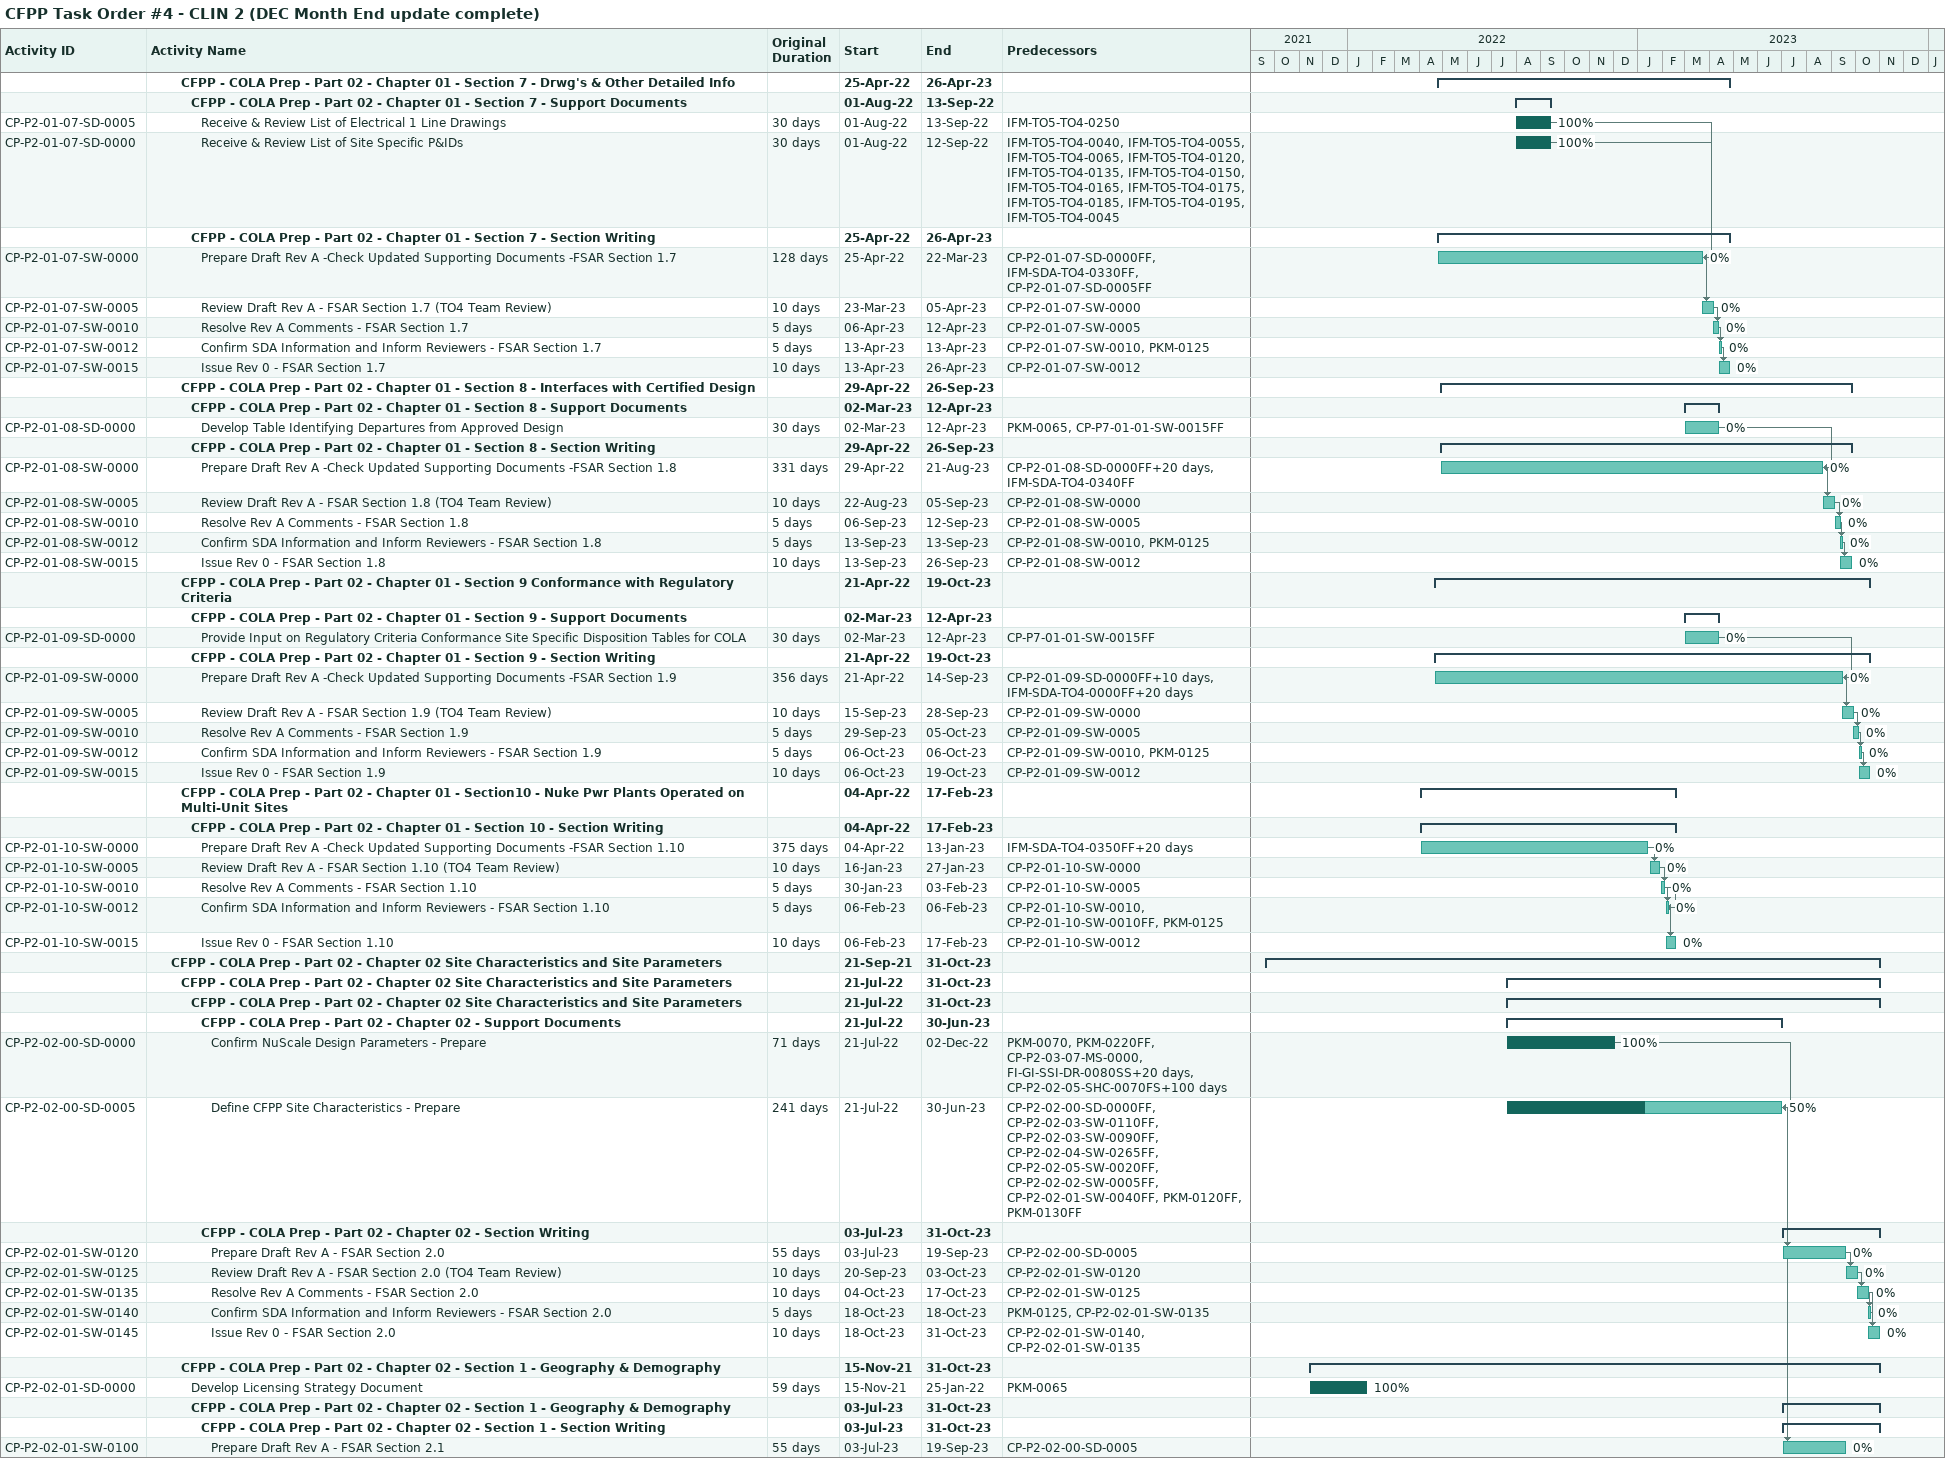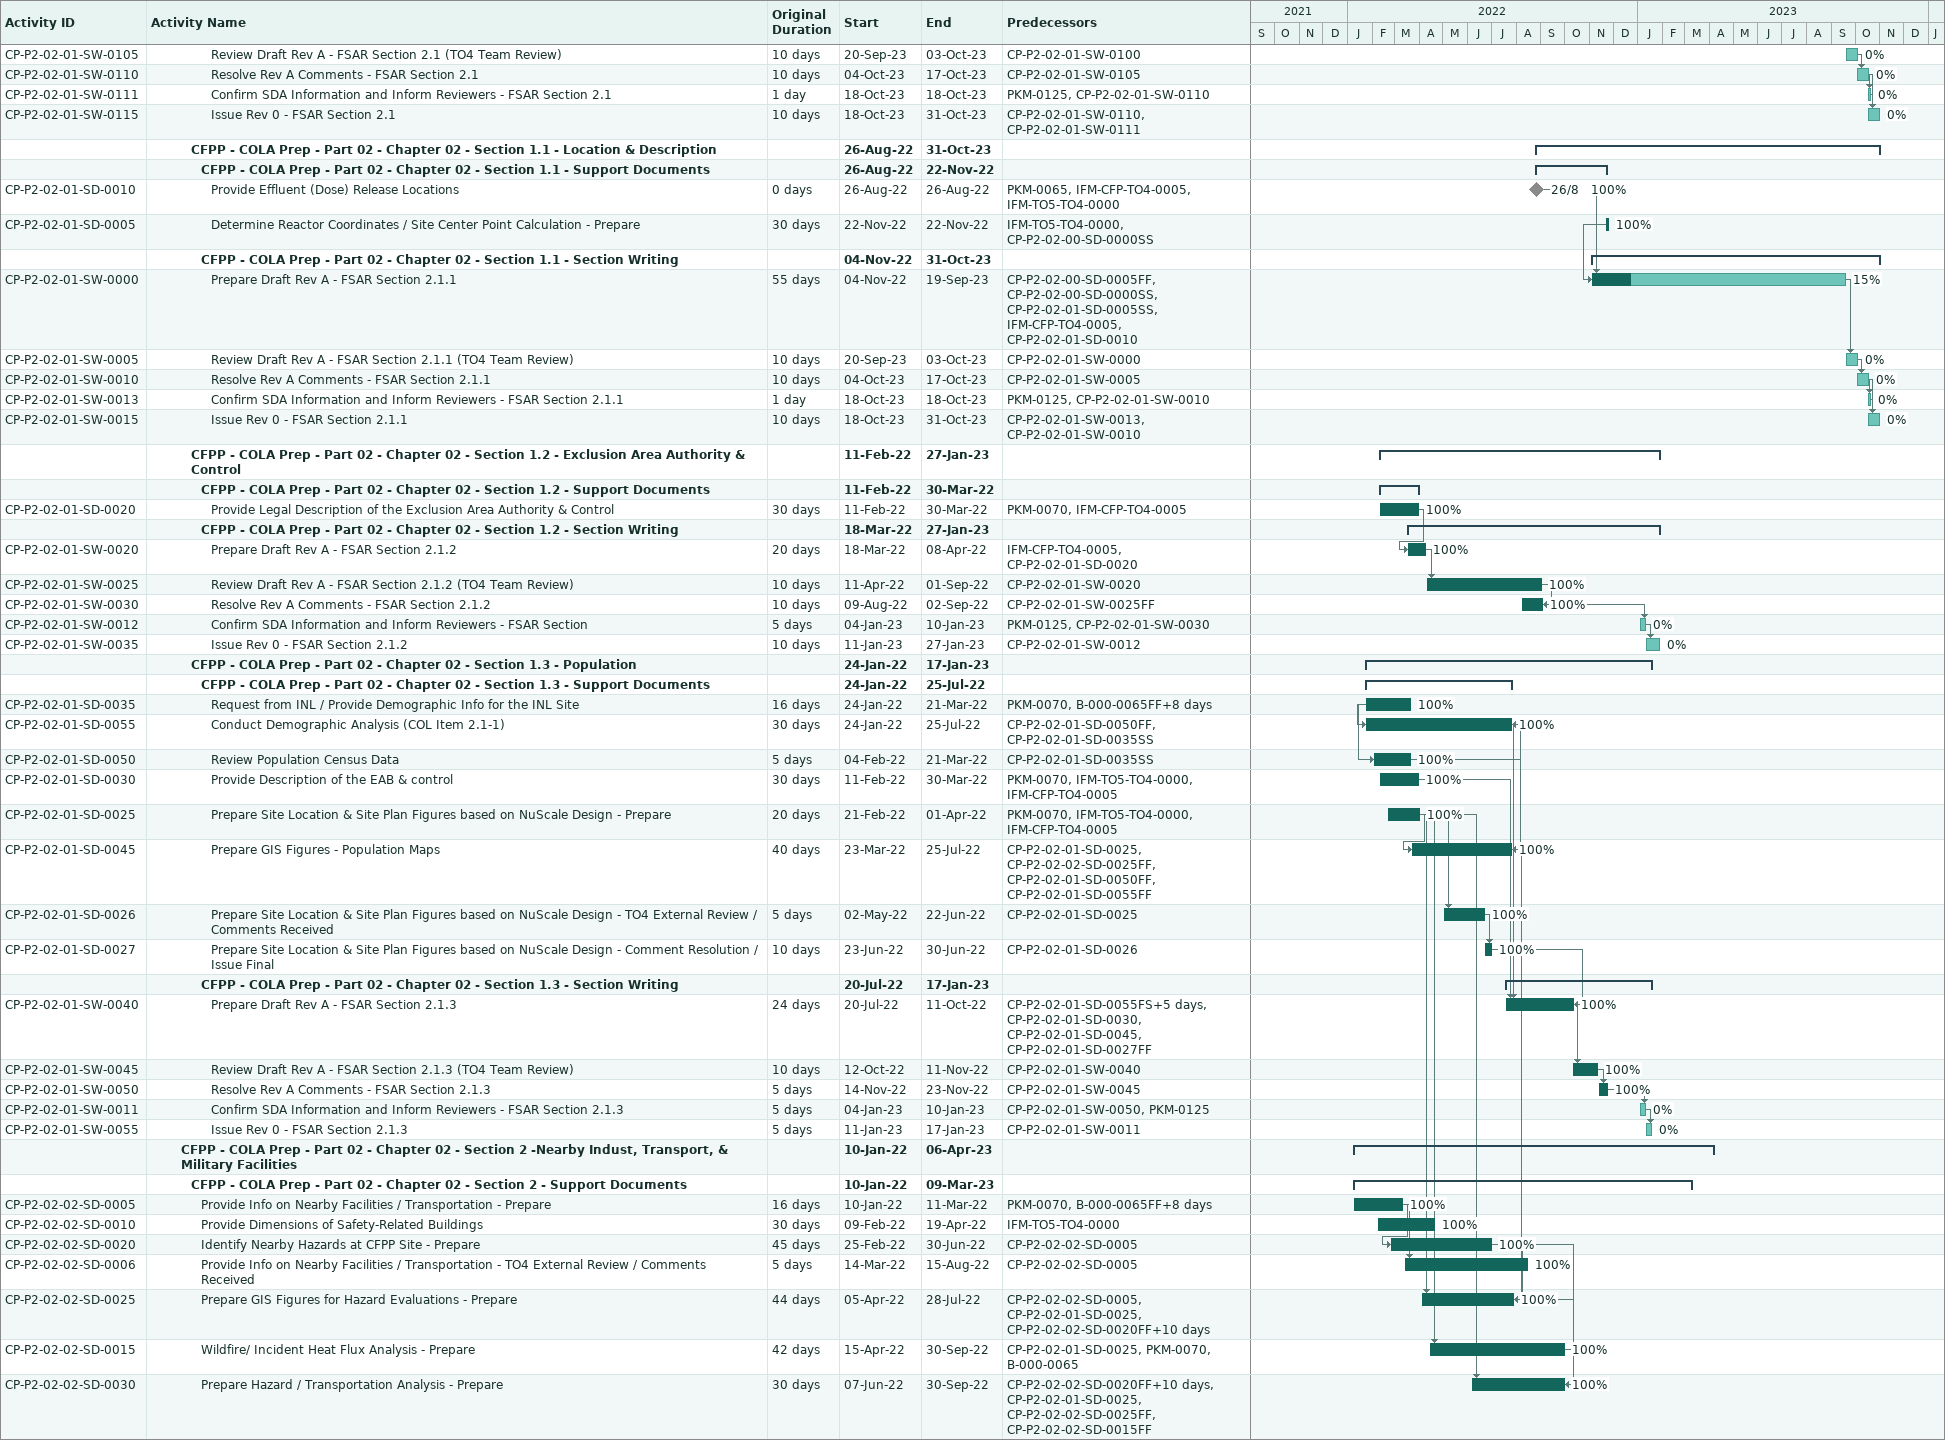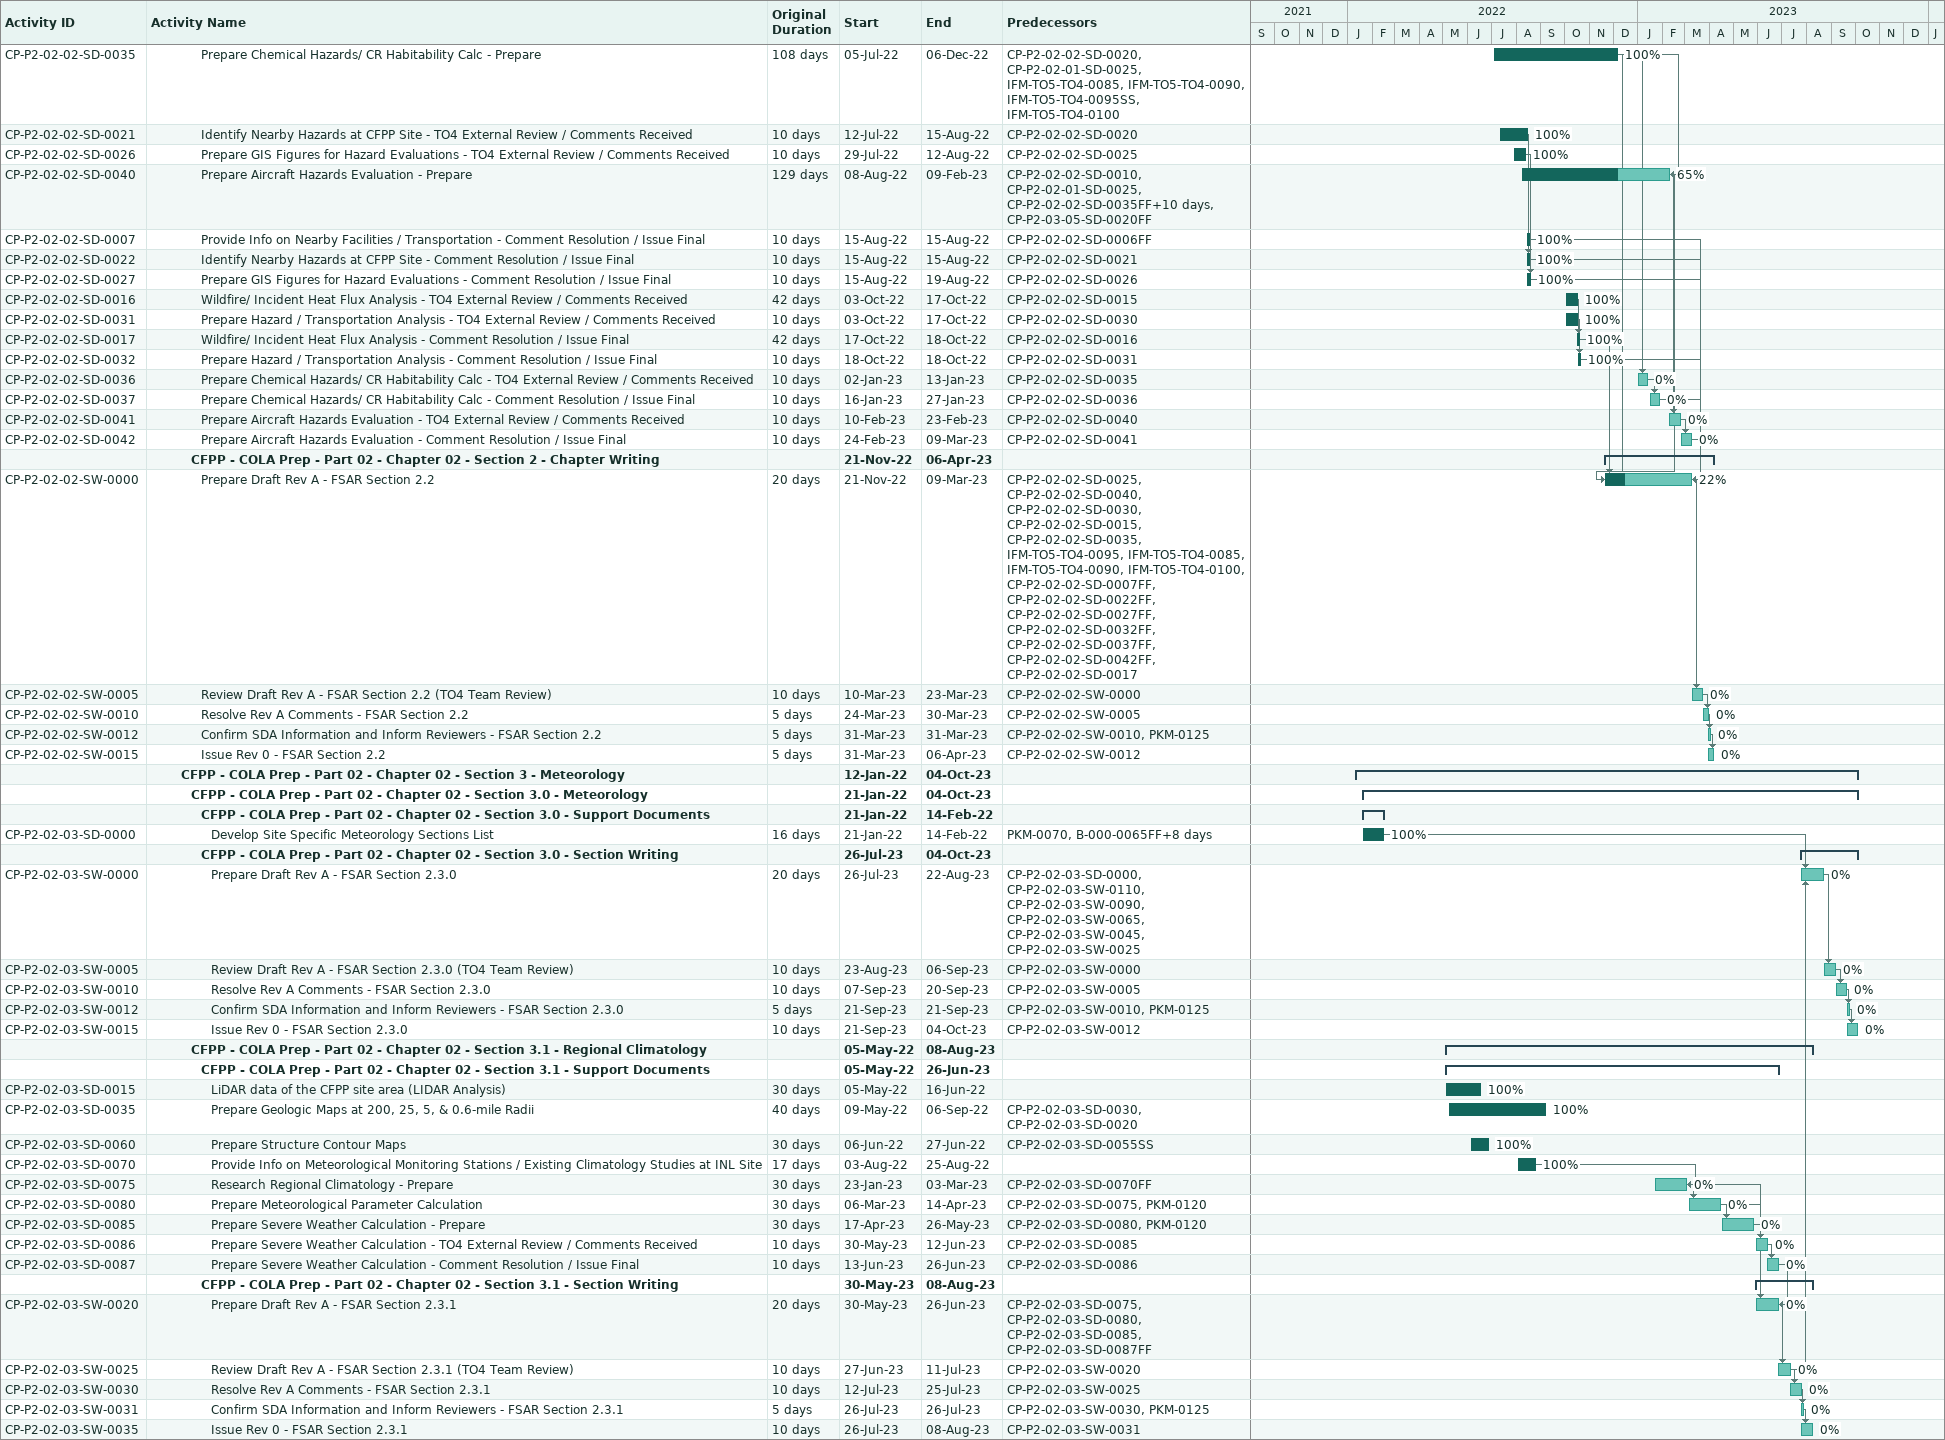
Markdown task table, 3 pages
CFPP Task Order #4 - CLIN 2 (DEC Month End update complete)

| ID | Level | Task | Original duration | Start | Finish | Predecessors | % complete |
|---|---|---|---|---|---|---|---|
|  | 4 | **CFPP - COLA Prep - Part 02 - Chapter 01 - Section 7 - Drwg's & Other Detailed Info** |  | 2022-04-25 | 2023-04-26 |  |  |
|  | 5 | **CFPP - COLA Prep - Part 02 - Chapter 01 - Section 7 - Support Documents** |  | 2022-08-01 | 2022-09-13 |  |  |
| CP-P2-01-07-SD-0005 | 6 | Receive & Review List of Electrical 1 Line Drawings | 30d | 2022-08-01 | 2022-09-13 | IFM-TO5-TO4-0250 | 100 |
| CP-P2-01-07-SD-0000 | 6 | Receive & Review List of Site Specific P&IDs | 30d | 2022-08-01 | 2022-09-12 | IFM-TO5-TO4-0040, IFM-TO5-TO4-0055, IFM-TO5-TO4-0065, IFM-TO5-TO4-0120, IFM-TO5-TO4-0135, IFM-TO5-TO4-0150, IFM-TO5-TO4-0165, IFM-TO5-TO4-0175, IFM-TO5-TO4-0185, IFM-TO5-TO4-0195, IFM-TO5-TO4-0045 | 100 |
|  | 5 | **CFPP - COLA Prep - Part 02 - Chapter 01 - Section 7 - Section Writing** |  | 2022-04-25 | 2023-04-26 |  |  |
| CP-P2-01-07-SW-0000 | 6 | Prepare Draft Rev A -Check Updated Supporting Documents -FSAR Section 1.7 | 128d | 2022-04-25 | 2023-03-22 | CP-P2-01-07-SD-0000FF, IFM-SDA-TO4-0330FF, CP-P2-01-07-SD-0005FF | 0 |
| CP-P2-01-07-SW-0005 | 6 | Review Draft Rev A - FSAR Section 1.7 (TO4 Team Review) | 10d | 2023-03-23 | 2023-04-05 | CP-P2-01-07-SW-0000 | 0 |
| CP-P2-01-07-SW-0010 | 6 | Resolve Rev A Comments - FSAR Section 1.7 | 5d | 2023-04-06 | 2023-04-12 | CP-P2-01-07-SW-0005 | 0 |
| CP-P2-01-07-SW-0012 | 6 | Confirm SDA Information and Inform Reviewers - FSAR Section 1.7 | 5d | 2023-04-13 | 2023-04-13 | CP-P2-01-07-SW-0010, PKM-0125 | 0 |
| CP-P2-01-07-SW-0015 | 6 | Issue Rev 0 - FSAR Section 1.7 | 10d | 2023-04-13 | 2023-04-26 | CP-P2-01-07-SW-0012 | 0 |
|  | 4 | **CFPP - COLA Prep - Part 02 - Chapter 01 - Section 8 - Interfaces with Certified Design** |  | 2022-04-29 | 2023-09-26 |  |  |
|  | 5 | **CFPP - COLA Prep - Part 02 - Chapter 01 - Section 8 - Support Documents** |  | 2023-03-02 | 2023-04-12 |  |  |
| CP-P2-01-08-SD-0000 | 6 | Develop Table Identifying Departures from Approved Design | 30d | 2023-03-02 | 2023-04-12 | PKM-0065, CP-P7-01-01-SW-0015FF | 0 |
|  | 5 | **CFPP - COLA Prep - Part 02 - Chapter 01 - Section 8 - Section Writing** |  | 2022-04-29 | 2023-09-26 |  |  |
| CP-P2-01-08-SW-0000 | 6 | Prepare Draft Rev A -Check Updated Supporting Documents -FSAR Section 1.8 | 331d | 2022-04-29 | 2023-08-21 | CP-P2-01-08-SD-0000FF+20d, IFM-SDA-TO4-0340FF | 0 |
| CP-P2-01-08-SW-0005 | 6 | Review Draft Rev A - FSAR Section 1.8 (TO4 Team Review) | 10d | 2023-08-22 | 2023-09-05 | CP-P2-01-08-SW-0000 | 0 |
| CP-P2-01-08-SW-0010 | 6 | Resolve Rev A Comments - FSAR Section 1.8 | 5d | 2023-09-06 | 2023-09-12 | CP-P2-01-08-SW-0005 | 0 |
| CP-P2-01-08-SW-0012 | 6 | Confirm SDA Information and Inform Reviewers - FSAR Section 1.8 | 5d | 2023-09-13 | 2023-09-13 | CP-P2-01-08-SW-0010, PKM-0125 | 0 |
| CP-P2-01-08-SW-0015 | 6 | Issue Rev 0 - FSAR Section 1.8 | 10d | 2023-09-13 | 2023-09-26 | CP-P2-01-08-SW-0012 | 0 |
|  | 4 | **CFPP - COLA Prep - Part 02 - Chapter 01 - Section 9 Conformance with Regulatory Criteria** |  | 2022-04-21 | 2023-10-19 |  |  |
|  | 5 | **CFPP - COLA Prep - Part 02 - Chapter 01 - Section 9 - Support Documents** |  | 2023-03-02 | 2023-04-12 |  |  |
| CP-P2-01-09-SD-0000 | 6 | Provide Input on Regulatory Criteria Conformance Site Specific Disposition Tables for COLA | 30d | 2023-03-02 | 2023-04-12 | CP-P7-01-01-SW-0015FF | 0 |
|  | 5 | **CFPP - COLA Prep - Part 02 - Chapter 01 - Section 9 - Section Writing** |  | 2022-04-21 | 2023-10-19 |  |  |
| CP-P2-01-09-SW-0000 | 6 | Prepare Draft Rev A -Check Updated Supporting Documents -FSAR Section 1.9 | 356d | 2022-04-21 | 2023-09-14 | CP-P2-01-09-SD-0000FF+10d, IFM-SDA-TO4-0000FF+20d | 0 |
| CP-P2-01-09-SW-0005 | 6 | Review Draft Rev A - FSAR Section 1.9 (TO4 Team Review) | 10d | 2023-09-15 | 2023-09-28 | CP-P2-01-09-SW-0000 | 0 |
| CP-P2-01-09-SW-0010 | 6 | Resolve Rev A Comments - FSAR Section 1.9 | 5d | 2023-09-29 | 2023-10-05 | CP-P2-01-09-SW-0005 | 0 |
| CP-P2-01-09-SW-0012 | 6 | Confirm SDA Information and Inform Reviewers - FSAR Section 1.9 | 5d | 2023-10-06 | 2023-10-06 | CP-P2-01-09-SW-0010, PKM-0125 | 0 |
| CP-P2-01-09-SW-0015 | 6 | Issue Rev 0 - FSAR Section 1.9 | 10d | 2023-10-06 | 2023-10-19 | CP-P2-01-09-SW-0012 | 0 |
|  | 4 | **CFPP - COLA Prep - Part 02 - Chapter 01 - Section10 - Nuke Pwr Plants Operated on Multi-Unit Sites** |  | 2022-04-04 | 2023-02-17 |  |  |
|  | 5 | **CFPP - COLA Prep - Part 02 - Chapter 01 - Section 10 - Section Writing** |  | 2022-04-04 | 2023-02-17 |  |  |
| CP-P2-01-10-SW-0000 | 6 | Prepare Draft Rev A -Check Updated Supporting Documents -FSAR Section 1.10 | 375d | 2022-04-04 | 2023-01-13 | IFM-SDA-TO4-0350FF+20d | 0 |
| CP-P2-01-10-SW-0005 | 6 | Review Draft Rev A - FSAR Section 1.10 (TO4 Team Review) | 10d | 2023-01-16 | 2023-01-27 | CP-P2-01-10-SW-0000 | 0 |
| CP-P2-01-10-SW-0010 | 6 | Resolve Rev A Comments - FSAR Section 1.10 | 5d | 2023-01-30 | 2023-02-03 | CP-P2-01-10-SW-0005 | 0 |
| CP-P2-01-10-SW-0012 | 6 | Confirm SDA Information and Inform Reviewers - FSAR Section 1.10 | 5d | 2023-02-06 | 2023-02-06 | CP-P2-01-10-SW-0010, CP-P2-01-10-SW-0010FF, PKM-0125 | 0 |
| CP-P2-01-10-SW-0015 | 6 | Issue Rev 0 - FSAR Section 1.10 | 10d | 2023-02-06 | 2023-02-17 | CP-P2-01-10-SW-0012 | 0 |
|  | 3 | **CFPP - COLA Prep - Part 02 - Chapter 02 Site Characteristics and Site Parameters** |  | 2021-09-21 | 2023-10-31 |  |  |
|  | 4 | **CFPP - COLA Prep - Part 02 - Chapter 02 Site Characteristics and Site Parameters** |  | 2022-07-21 | 2023-10-31 |  |  |
|  | 5 | **CFPP - COLA Prep - Part 02 - Chapter 02 Site Characteristics and Site Parameters** |  | 2022-07-21 | 2023-10-31 |  |  |
|  | 6 | **CFPP - COLA Prep - Part 02 - Chapter 02 - Support Documents** |  | 2022-07-21 | 2023-06-30 |  |  |
| CP-P2-02-00-SD-0000 | 7 | Confirm NuScale Design Parameters - Prepare | 71d | 2022-07-21 | 2022-12-02 | PKM-0070, PKM-0220FF, CP-P2-03-07-MS-0000, FI-GI-SSI-DR-0080SS+20d, CP-P2-02-05-SHC-0070FS+100d | 100 |
| CP-P2-02-00-SD-0005 | 7 | Define CFPP Site Characteristics - Prepare | 241d | 2022-07-21 | 2023-06-30 | CP-P2-02-00-SD-0000FF, CP-P2-02-03-SW-0110FF, CP-P2-02-03-SW-0090FF, CP-P2-02-04-SW-0265FF, CP-P2-02-05-SW-0020FF, CP-P2-02-02-SW-0005FF, CP-P2-02-01-SW-0040FF, PKM-0120FF, PKM-0130FF | 50 |
|  | 6 | **CFPP - COLA Prep - Part 02 - Chapter 02 - Section Writing** |  | 2023-07-03 | 2023-10-31 |  |  |
| CP-P2-02-01-SW-0120 | 7 | Prepare Draft Rev A - FSAR Section 2.0 | 55d | 2023-07-03 | 2023-09-19 | CP-P2-02-00-SD-0005 | 0 |
| CP-P2-02-01-SW-0125 | 7 | Review Draft Rev A - FSAR Section 2.0 (TO4 Team Review) | 10d | 2023-09-20 | 2023-10-03 | CP-P2-02-01-SW-0120 | 0 |
| CP-P2-02-01-SW-0135 | 7 | Resolve Rev A Comments - FSAR Section 2.0 | 10d | 2023-10-04 | 2023-10-17 | CP-P2-02-01-SW-0125 | 0 |
| CP-P2-02-01-SW-0140 | 7 | Confirm SDA Information and Inform Reviewers - FSAR Section 2.0 | 5d | 2023-10-18 | 2023-10-18 | PKM-0125, CP-P2-02-01-SW-0135 | 0 |
| CP-P2-02-01-SW-0145 | 7 | Issue Rev 0 - FSAR Section 2.0 | 10d | 2023-10-18 | 2023-10-31 | CP-P2-02-01-SW-0140, CP-P2-02-01-SW-0135 | 0 |
|  | 4 | **CFPP - COLA Prep - Part 02 - Chapter 02 - Section 1 - Geography & Demography** |  | 2021-11-15 | 2023-10-31 |  |  |
| CP-P2-02-01-SD-0000 | 5 | Develop Licensing Strategy Document | 59d | 2021-11-15 | 2022-01-25 | PKM-0065 | 100 |
|  | 5 | **CFPP - COLA Prep - Part 02 - Chapter 02 - Section 1 - Geography & Demography** |  | 2023-07-03 | 2023-10-31 |  |  |
|  | 6 | **CFPP - COLA Prep - Part 02 - Chapter 02 - Section 1 - Section Writing** |  | 2023-07-03 | 2023-10-31 |  |  |
| CP-P2-02-01-SW-0100 | 7 | Prepare Draft Rev A - FSAR Section 2.1 | 55d | 2023-07-03 | 2023-09-19 | CP-P2-02-00-SD-0005 | 0 |
| CP-P2-02-01-SW-0105 | 7 | Review Draft Rev A - FSAR Section 2.1 (TO4 Team Review) | 10d | 2023-09-20 | 2023-10-03 | CP-P2-02-01-SW-0100 | 0 |
| CP-P2-02-01-SW-0110 | 7 | Resolve Rev A Comments - FSAR Section 2.1 | 10d | 2023-10-04 | 2023-10-17 | CP-P2-02-01-SW-0105 | 0 |
| CP-P2-02-01-SW-0111 | 7 | Confirm SDA Information and Inform Reviewers - FSAR Section 2.1 | 1d | 2023-10-18 | 2023-10-18 | PKM-0125, CP-P2-02-01-SW-0110 | 0 |
| CP-P2-02-01-SW-0115 | 7 | Issue Rev 0 - FSAR Section 2.1 | 10d | 2023-10-18 | 2023-10-31 | CP-P2-02-01-SW-0110, CP-P2-02-01-SW-0111 | 0 |
|  | 5 | **CFPP - COLA Prep - Part 02 - Chapter 02 - Section 1.1 - Location & Description** |  | 2022-08-26 | 2023-10-31 |  |  |
|  | 6 | **CFPP - COLA Prep - Part 02 - Chapter 02 - Section 1.1 - Support Documents** |  | 2022-08-26 | 2022-11-22 |  |  |
| CP-P2-02-01-SD-0010 | 7 | Provide Effluent (Dose) Release Locations | 0d | 2022-08-26 | 2022-08-26 | PKM-0065, IFM-CFP-TO4-0005, IFM-TO5-TO4-0000 | 100 |
| CP-P2-02-01-SD-0005 | 7 | Determine Reactor Coordinates / Site Center Point Calculation - Prepare | 30d | 2022-11-22 | 2022-11-22 | IFM-TO5-TO4-0000, CP-P2-02-00-SD-0000SS | 100 |
|  | 6 | **CFPP - COLA Prep - Part 02 - Chapter 02 - Section 1.1 - Section Writing** |  | 2022-11-04 | 2023-10-31 |  |  |
| CP-P2-02-01-SW-0000 | 7 | Prepare Draft Rev A - FSAR Section 2.1.1 | 55d | 2022-11-04 | 2023-09-19 | CP-P2-02-00-SD-0005FF, CP-P2-02-00-SD-0000SS, CP-P2-02-01-SD-0005SS, IFM-CFP-TO4-0005, CP-P2-02-01-SD-0010 | 15 |
| CP-P2-02-01-SW-0005 | 7 | Review Draft Rev A - FSAR Section 2.1.1 (TO4 Team Review) | 10d | 2023-09-20 | 2023-10-03 | CP-P2-02-01-SW-0000 | 0 |
| CP-P2-02-01-SW-0010 | 7 | Resolve Rev A Comments - FSAR Section 2.1.1 | 10d | 2023-10-04 | 2023-10-17 | CP-P2-02-01-SW-0005 | 0 |
| CP-P2-02-01-SW-0013 | 7 | Confirm SDA Information and Inform Reviewers - FSAR Section 2.1.1 | 1d | 2023-10-18 | 2023-10-18 | PKM-0125, CP-P2-02-01-SW-0010 | 0 |
| CP-P2-02-01-SW-0015 | 7 | Issue Rev 0 - FSAR Section 2.1.1 | 10d | 2023-10-18 | 2023-10-31 | CP-P2-02-01-SW-0013, CP-P2-02-01-SW-0010 | 0 |
|  | 5 | **CFPP - COLA Prep - Part 02 - Chapter 02 - Section 1.2 - Exclusion Area Authority & Control** |  | 2022-02-11 | 2023-01-27 |  |  |
|  | 6 | **CFPP - COLA Prep - Part 02 - Chapter 02 - Section 1.2 - Support Documents** |  | 2022-02-11 | 2022-03-30 |  |  |
| CP-P2-02-01-SD-0020 | 7 | Provide Legal Description of the Exclusion Area Authority & Control | 30d | 2022-02-11 | 2022-03-30 | PKM-0070, IFM-CFP-TO4-0005 | 100 |
|  | 6 | **CFPP - COLA Prep - Part 02 - Chapter 02 - Section 1.2 - Section Writing** |  | 2022-03-18 | 2023-01-27 |  |  |
| CP-P2-02-01-SW-0020 | 7 | Prepare Draft Rev A - FSAR Section 2.1.2 | 20d | 2022-03-18 | 2022-04-08 | IFM-CFP-TO4-0005, CP-P2-02-01-SD-0020 | 100 |
| CP-P2-02-01-SW-0025 | 7 | Review Draft Rev A - FSAR Section 2.1.2 (TO4 Team Review) | 10d | 2022-04-11 | 2022-09-01 | CP-P2-02-01-SW-0020 | 100 |
| CP-P2-02-01-SW-0030 | 7 | Resolve Rev A Comments - FSAR Section 2.1.2 | 10d | 2022-08-09 | 2022-09-02 | CP-P2-02-01-SW-0025FF | 100 |
| CP-P2-02-01-SW-0012 | 7 | Confirm SDA Information and Inform Reviewers - FSAR Section | 5d | 2023-01-04 | 2023-01-10 | PKM-0125, CP-P2-02-01-SW-0030 | 0 |
| CP-P2-02-01-SW-0035 | 7 | Issue Rev 0 - FSAR Section 2.1.2 | 10d | 2023-01-11 | 2023-01-27 | CP-P2-02-01-SW-0012 | 0 |
|  | 5 | **CFPP - COLA Prep - Part 02 - Chapter 02 - Section 1.3 - Population** |  | 2022-01-24 | 2023-01-17 |  |  |
|  | 6 | **CFPP - COLA Prep - Part 02 - Chapter 02 - Section 1.3 - Support Documents** |  | 2022-01-24 | 2022-07-25 |  |  |
| CP-P2-02-01-SD-0035 | 7 | Request from INL / Provide Demographic Info for the INL Site | 16d | 2022-01-24 | 2022-03-21 | PKM-0070, B-000-0065FF+8d | 100 |
| CP-P2-02-01-SD-0055 | 7 | Conduct Demographic Analysis (COL Item 2.1-1) | 30d | 2022-01-24 | 2022-07-25 | CP-P2-02-01-SD-0050FF, CP-P2-02-01-SD-0035SS | 100 |
| CP-P2-02-01-SD-0050 | 7 | Review Population Census Data | 5d | 2022-02-04 | 2022-03-21 | CP-P2-02-01-SD-0035SS | 100 |
| CP-P2-02-01-SD-0030 | 7 | Provide Description of the EAB & control | 30d | 2022-02-11 | 2022-03-30 | PKM-0070, IFM-TO5-TO4-0000, IFM-CFP-TO4-0005 | 100 |
| CP-P2-02-01-SD-0025 | 7 | Prepare Site Location & Site Plan Figures based on NuScale Design - Prepare | 20d | 2022-02-21 | 2022-04-01 | PKM-0070, IFM-TO5-TO4-0000, IFM-CFP-TO4-0005 | 100 |
| CP-P2-02-01-SD-0045 | 7 | Prepare GIS Figures - Population Maps | 40d | 2022-03-23 | 2022-07-25 | CP-P2-02-01-SD-0025, CP-P2-02-02-SD-0025FF, CP-P2-02-01-SD-0050FF, CP-P2-02-01-SD-0055FF | 100 |
| CP-P2-02-01-SD-0026 | 7 | Prepare Site Location & Site Plan Figures based on NuScale Design - TO4 External Review / Comments Received | 5d | 2022-05-02 | 2022-06-22 | CP-P2-02-01-SD-0025 | 100 |
| CP-P2-02-01-SD-0027 | 7 | Prepare Site Location & Site Plan Figures based on NuScale Design - Comment Resolution / Issue Final | 10d | 2022-06-23 | 2022-06-30 | CP-P2-02-01-SD-0026 | 100 |
|  | 6 | **CFPP - COLA Prep - Part 02 - Chapter 02 - Section 1.3 - Section Writing** |  | 2022-07-20 | 2023-01-17 |  |  |
| CP-P2-02-01-SW-0040 | 7 | Prepare Draft Rev A - FSAR Section 2.1.3 | 24d | 2022-07-20 | 2022-10-11 | CP-P2-02-01-SD-0055FS+5d, CP-P2-02-01-SD-0030, CP-P2-02-01-SD-0045, CP-P2-02-01-SD-0027FF | 100 |
| CP-P2-02-01-SW-0045 | 7 | Review Draft Rev A - FSAR Section 2.1.3 (TO4 Team Review) | 10d | 2022-10-12 | 2022-11-11 | CP-P2-02-01-SW-0040 | 100 |
| CP-P2-02-01-SW-0050 | 7 | Resolve Rev A Comments - FSAR Section 2.1.3 | 5d | 2022-11-14 | 2022-11-23 | CP-P2-02-01-SW-0045 | 100 |
| CP-P2-02-01-SW-0011 | 7 | Confirm SDA Information and Inform Reviewers - FSAR Section 2.1.3 | 5d | 2023-01-04 | 2023-01-10 | CP-P2-02-01-SW-0050, PKM-0125 | 0 |
| CP-P2-02-01-SW-0055 | 7 | Issue Rev 0 - FSAR Section 2.1.3 | 5d | 2023-01-11 | 2023-01-17 | CP-P2-02-01-SW-0011 | 0 |
|  | 4 | **CFPP - COLA Prep - Part 02 - Chapter 02 - Section 2 -Nearby Indust, Transport, & Military Facilities** |  | 2022-01-10 | 2023-04-06 |  |  |
|  | 5 | **CFPP - COLA Prep - Part 02 - Chapter 02 - Section 2 - Support Documents** |  | 2022-01-10 | 2023-03-09 |  |  |
| CP-P2-02-02-SD-0005 | 6 | Provide Info on Nearby Facilities / Transportation - Prepare | 16d | 2022-01-10 | 2022-03-11 | PKM-0070, B-000-0065FF+8d | 100 |
| CP-P2-02-02-SD-0010 | 6 | Provide Dimensions of Safety-Related Buildings | 30d | 2022-02-09 | 2022-04-19 | IFM-TO5-TO4-0000 | 100 |
| CP-P2-02-02-SD-0020 | 6 | Identify Nearby Hazards at CFPP Site - Prepare | 45d | 2022-02-25 | 2022-06-30 | CP-P2-02-02-SD-0005 | 100 |
| CP-P2-02-02-SD-0006 | 6 | Provide Info on Nearby Facilities / Transportation - TO4 External Review / Comments Received | 5d | 2022-03-14 | 2022-08-15 | CP-P2-02-02-SD-0005 | 100 |
| CP-P2-02-02-SD-0025 | 6 | Prepare GIS Figures for Hazard Evaluations - Prepare | 44d | 2022-04-05 | 2022-07-28 | CP-P2-02-02-SD-0005, CP-P2-02-01-SD-0025, CP-P2-02-02-SD-0020FF+10d | 100 |
| CP-P2-02-02-SD-0015 | 6 | Wildfire/ Incident Heat Flux Analysis - Prepare | 42d | 2022-04-15 | 2022-09-30 | CP-P2-02-01-SD-0025, PKM-0070, B-000-0065 | 100 |
| CP-P2-02-02-SD-0030 | 6 | Prepare Hazard / Transportation Analysis - Prepare | 30d | 2022-06-07 | 2022-09-30 | CP-P2-02-02-SD-0020FF+10d, CP-P2-02-01-SD-0025, CP-P2-02-02-SD-0025FF, CP-P2-02-02-SD-0015FF | 100 |
| CP-P2-02-02-SD-0035 | 6 | Prepare Chemical Hazards/ CR Habitability Calc - Prepare | 108d | 2022-07-05 | 2022-12-06 | CP-P2-02-02-SD-0020, CP-P2-02-01-SD-0025, IFM-TO5-TO4-0085, IFM-TO5-TO4-0090, IFM-TO5-TO4-0095SS, IFM-TO5-TO4-0100 | 100 |
| CP-P2-02-02-SD-0021 | 6 | Identify Nearby Hazards at CFPP Site - TO4 External Review / Comments Received | 10d | 2022-07-12 | 2022-08-15 | CP-P2-02-02-SD-0020 | 100 |
| CP-P2-02-02-SD-0026 | 6 | Prepare GIS Figures for Hazard Evaluations - TO4 External Review / Comments Received | 10d | 2022-07-29 | 2022-08-12 | CP-P2-02-02-SD-0025 | 100 |
| CP-P2-02-02-SD-0040 | 6 | Prepare Aircraft Hazards Evaluation - Prepare | 129d | 2022-08-08 | 2023-02-09 | CP-P2-02-02-SD-0010, CP-P2-02-01-SD-0025, CP-P2-02-02-SD-0035FF+10d, CP-P2-03-05-SD-0020FF | 65 |
| CP-P2-02-02-SD-0007 | 6 | Provide Info on Nearby Facilities / Transportation - Comment Resolution / Issue Final | 10d | 2022-08-15 | 2022-08-15 | CP-P2-02-02-SD-0006FF | 100 |
| CP-P2-02-02-SD-0022 | 6 | Identify Nearby Hazards at CFPP Site - Comment Resolution / Issue Final | 10d | 2022-08-15 | 2022-08-15 | CP-P2-02-02-SD-0021 | 100 |
| CP-P2-02-02-SD-0027 | 6 | Prepare GIS Figures for Hazard Evaluations - Comment Resolution / Issue Final | 10d | 2022-08-15 | 2022-08-19 | CP-P2-02-02-SD-0026 | 100 |
| CP-P2-02-02-SD-0016 | 6 | Wildfire/ Incident Heat Flux Analysis - TO4 External Review / Comments Received | 42d | 2022-10-03 | 2022-10-17 | CP-P2-02-02-SD-0015 | 100 |
| CP-P2-02-02-SD-0031 | 6 | Prepare Hazard / Transportation Analysis - TO4 External Review / Comments Received | 10d | 2022-10-03 | 2022-10-17 | CP-P2-02-02-SD-0030 | 100 |
| CP-P2-02-02-SD-0017 | 6 | Wildfire/ Incident Heat Flux Analysis - Comment Resolution / Issue Final | 42d | 2022-10-17 | 2022-10-18 | CP-P2-02-02-SD-0016 | 100 |
| CP-P2-02-02-SD-0032 | 6 | Prepare Hazard / Transportation Analysis - Comment Resolution / Issue Final | 10d | 2022-10-18 | 2022-10-18 | CP-P2-02-02-SD-0031 | 100 |
| CP-P2-02-02-SD-0036 | 6 | Prepare Chemical Hazards/ CR Habitability Calc - TO4 External Review / Comments Received | 10d | 2023-01-02 | 2023-01-13 | CP-P2-02-02-SD-0035 | 0 |
| CP-P2-02-02-SD-0037 | 6 | Prepare Chemical Hazards/ CR Habitability Calc - Comment Resolution / Issue Final | 10d | 2023-01-16 | 2023-01-27 | CP-P2-02-02-SD-0036 | 0 |
| CP-P2-02-02-SD-0041 | 6 | Prepare Aircraft Hazards Evaluation - TO4 External Review / Comments Received | 10d | 2023-02-10 | 2023-02-23 | CP-P2-02-02-SD-0040 | 0 |
| CP-P2-02-02-SD-0042 | 6 | Prepare Aircraft Hazards Evaluation - Comment Resolution / Issue Final | 10d | 2023-02-24 | 2023-03-09 | CP-P2-02-02-SD-0041 | 0 |
|  | 5 | **CFPP - COLA Prep - Part 02 - Chapter 02 - Section 2 - Chapter Writing** |  | 2022-11-21 | 2023-04-06 |  |  |
| CP-P2-02-02-SW-0000 | 6 | Prepare Draft Rev A - FSAR Section 2.2 | 20d | 2022-11-21 | 2023-03-09 | CP-P2-02-02-SD-0025, CP-P2-02-02-SD-0040, CP-P2-02-02-SD-0030, CP-P2-02-02-SD-0015, CP-P2-02-02-SD-0035, IFM-TO5-TO4-0095, IFM-TO5-TO4-0085, IFM-TO5-TO4-0090, IFM-TO5-TO4-0100, CP-P2-02-02-SD-0007FF, CP-P2-02-02-SD-0022FF, CP-P2-02-02-SD-0027FF, CP-P2-02-02-SD-0032FF, CP-P2-02-02-SD-0037FF, CP-P2-02-02-SD-0042FF, CP-P2-02-02-SD-0017 | 22 |
| CP-P2-02-02-SW-0005 | 6 | Review Draft Rev A - FSAR Section 2.2 (TO4 Team Review) | 10d | 2023-03-10 | 2023-03-23 | CP-P2-02-02-SW-0000 | 0 |
| CP-P2-02-02-SW-0010 | 6 | Resolve Rev A Comments - FSAR Section 2.2 | 5d | 2023-03-24 | 2023-03-30 | CP-P2-02-02-SW-0005 | 0 |
| CP-P2-02-02-SW-0012 | 6 | Confirm SDA Information and Inform Reviewers - FSAR Section 2.2 | 5d | 2023-03-31 | 2023-03-31 | CP-P2-02-02-SW-0010, PKM-0125 | 0 |
| CP-P2-02-02-SW-0015 | 6 | Issue Rev 0 - FSAR Section 2.2 | 5d | 2023-03-31 | 2023-04-06 | CP-P2-02-02-SW-0012 | 0 |
|  | 4 | **CFPP - COLA Prep - Part 02 - Chapter 02 - Section 3 - Meteorology** |  | 2022-01-12 | 2023-10-04 |  |  |
|  | 5 | **CFPP - COLA Prep - Part 02 - Chapter 02 - Section 3.0 - Meteorology** |  | 2022-01-21 | 2023-10-04 |  |  |
|  | 6 | **CFPP - COLA Prep - Part 02 - Chapter 02 - Section 3.0 - Support Documents** |  | 2022-01-21 | 2022-02-14 |  |  |
| CP-P2-02-03-SD-0000 | 7 | Develop Site Specific Meteorology Sections List | 16d | 2022-01-21 | 2022-02-14 | PKM-0070, B-000-0065FF+8d | 100 |
|  | 6 | **CFPP - COLA Prep - Part 02 - Chapter 02 - Section 3.0 - Section Writing** |  | 2023-07-26 | 2023-10-04 |  |  |
| CP-P2-02-03-SW-0000 | 7 | Prepare Draft Rev A - FSAR Section 2.3.0 | 20d | 2023-07-26 | 2023-08-22 | CP-P2-02-03-SD-0000, CP-P2-02-03-SW-0110, CP-P2-02-03-SW-0090, CP-P2-02-03-SW-0065, CP-P2-02-03-SW-0045, CP-P2-02-03-SW-0025 | 0 |
| CP-P2-02-03-SW-0005 | 7 | Review Draft Rev A - FSAR Section 2.3.0 (TO4 Team Review) | 10d | 2023-08-23 | 2023-09-06 | CP-P2-02-03-SW-0000 | 0 |
| CP-P2-02-03-SW-0010 | 7 | Resolve Rev A Comments - FSAR Section 2.3.0 | 10d | 2023-09-07 | 2023-09-20 | CP-P2-02-03-SW-0005 | 0 |
| CP-P2-02-03-SW-0012 | 7 | Confirm SDA Information and Inform Reviewers - FSAR Section 2.3.0 | 5d | 2023-09-21 | 2023-09-21 | CP-P2-02-03-SW-0010, PKM-0125 | 0 |
| CP-P2-02-03-SW-0015 | 7 | Issue Rev 0 - FSAR Section 2.3.0 | 10d | 2023-09-21 | 2023-10-04 | CP-P2-02-03-SW-0012 | 0 |
|  | 5 | **CFPP - COLA Prep - Part 02 - Chapter 02 - Section 3.1 - Regional Climatology** |  | 2022-05-05 | 2023-08-08 |  |  |
|  | 6 | **CFPP - COLA Prep - Part 02 - Chapter 02 - Section 3.1 - Support Documents** |  | 2022-05-05 | 2023-06-26 |  |  |
| CP-P2-02-03-SD-0015 | 7 | LiDAR data of the CFPP site area (LIDAR Analysis) | 30d | 2022-05-05 | 2022-06-16 |  | 100 |
| CP-P2-02-03-SD-0035 | 7 | Prepare Geologic Maps at 200, 25, 5, & 0.6-mile Radii | 40d | 2022-05-09 | 2022-09-06 | CP-P2-02-03-SD-0030, CP-P2-02-03-SD-0020 | 100 |
| CP-P2-02-03-SD-0060 | 7 | Prepare Structure Contour Maps | 30d | 2022-06-06 | 2022-06-27 | CP-P2-02-03-SD-0055SS | 100 |
| CP-P2-02-03-SD-0070 | 7 | Provide Info on Meteorological Monitoring Stations / Existing Climatology Studies at INL Site | 17d | 2022-08-03 | 2022-08-25 |  | 100 |
| CP-P2-02-03-SD-0075 | 7 | Research Regional Climatology - Prepare | 30d | 2023-01-23 | 2023-03-03 | CP-P2-02-03-SD-0070FF | 0 |
| CP-P2-02-03-SD-0080 | 7 | Prepare Meteorological Parameter Calculation | 30d | 2023-03-06 | 2023-04-14 | CP-P2-02-03-SD-0075, PKM-0120 | 0 |
| CP-P2-02-03-SD-0085 | 7 | Prepare Severe Weather Calculation - Prepare | 30d | 2023-04-17 | 2023-05-26 | CP-P2-02-03-SD-0080, PKM-0120 | 0 |
| CP-P2-02-03-SD-0086 | 7 | Prepare Severe Weather Calculation - TO4 External Review / Comments Received | 10d | 2023-05-30 | 2023-06-12 | CP-P2-02-03-SD-0085 | 0 |
| CP-P2-02-03-SD-0087 | 7 | Prepare Severe Weather Calculation - Comment Resolution / Issue Final | 10d | 2023-06-13 | 2023-06-26 | CP-P2-02-03-SD-0086 | 0 |
|  | 6 | **CFPP - COLA Prep - Part 02 - Chapter 02 - Section 3.1 - Section Writing** |  | 2023-05-30 | 2023-08-08 |  |  |
| CP-P2-02-03-SW-0020 | 7 | Prepare Draft Rev A - FSAR Section 2.3.1 | 20d | 2023-05-30 | 2023-06-26 | CP-P2-02-03-SD-0075, CP-P2-02-03-SD-0080, CP-P2-02-03-SD-0085, CP-P2-02-03-SD-0087FF | 0 |
| CP-P2-02-03-SW-0025 | 7 | Review Draft Rev A - FSAR Section 2.3.1 (TO4 Team Review) | 10d | 2023-06-27 | 2023-07-11 | CP-P2-02-03-SW-0020 | 0 |
| CP-P2-02-03-SW-0030 | 7 | Resolve Rev A Comments - FSAR Section 2.3.1 | 10d | 2023-07-12 | 2023-07-25 | CP-P2-02-03-SW-0025 | 0 |
| CP-P2-02-03-SW-0031 | 7 | Confirm SDA Information and Inform Reviewers - FSAR Section 2.3.1 | 5d | 2023-07-26 | 2023-07-26 | CP-P2-02-03-SW-0030, PKM-0125 | 0 |
| CP-P2-02-03-SW-0035 | 7 | Issue Rev 0 - FSAR Section 2.3.1 | 10d | 2023-07-26 | 2023-08-08 | CP-P2-02-03-SW-0031 | 0 |
